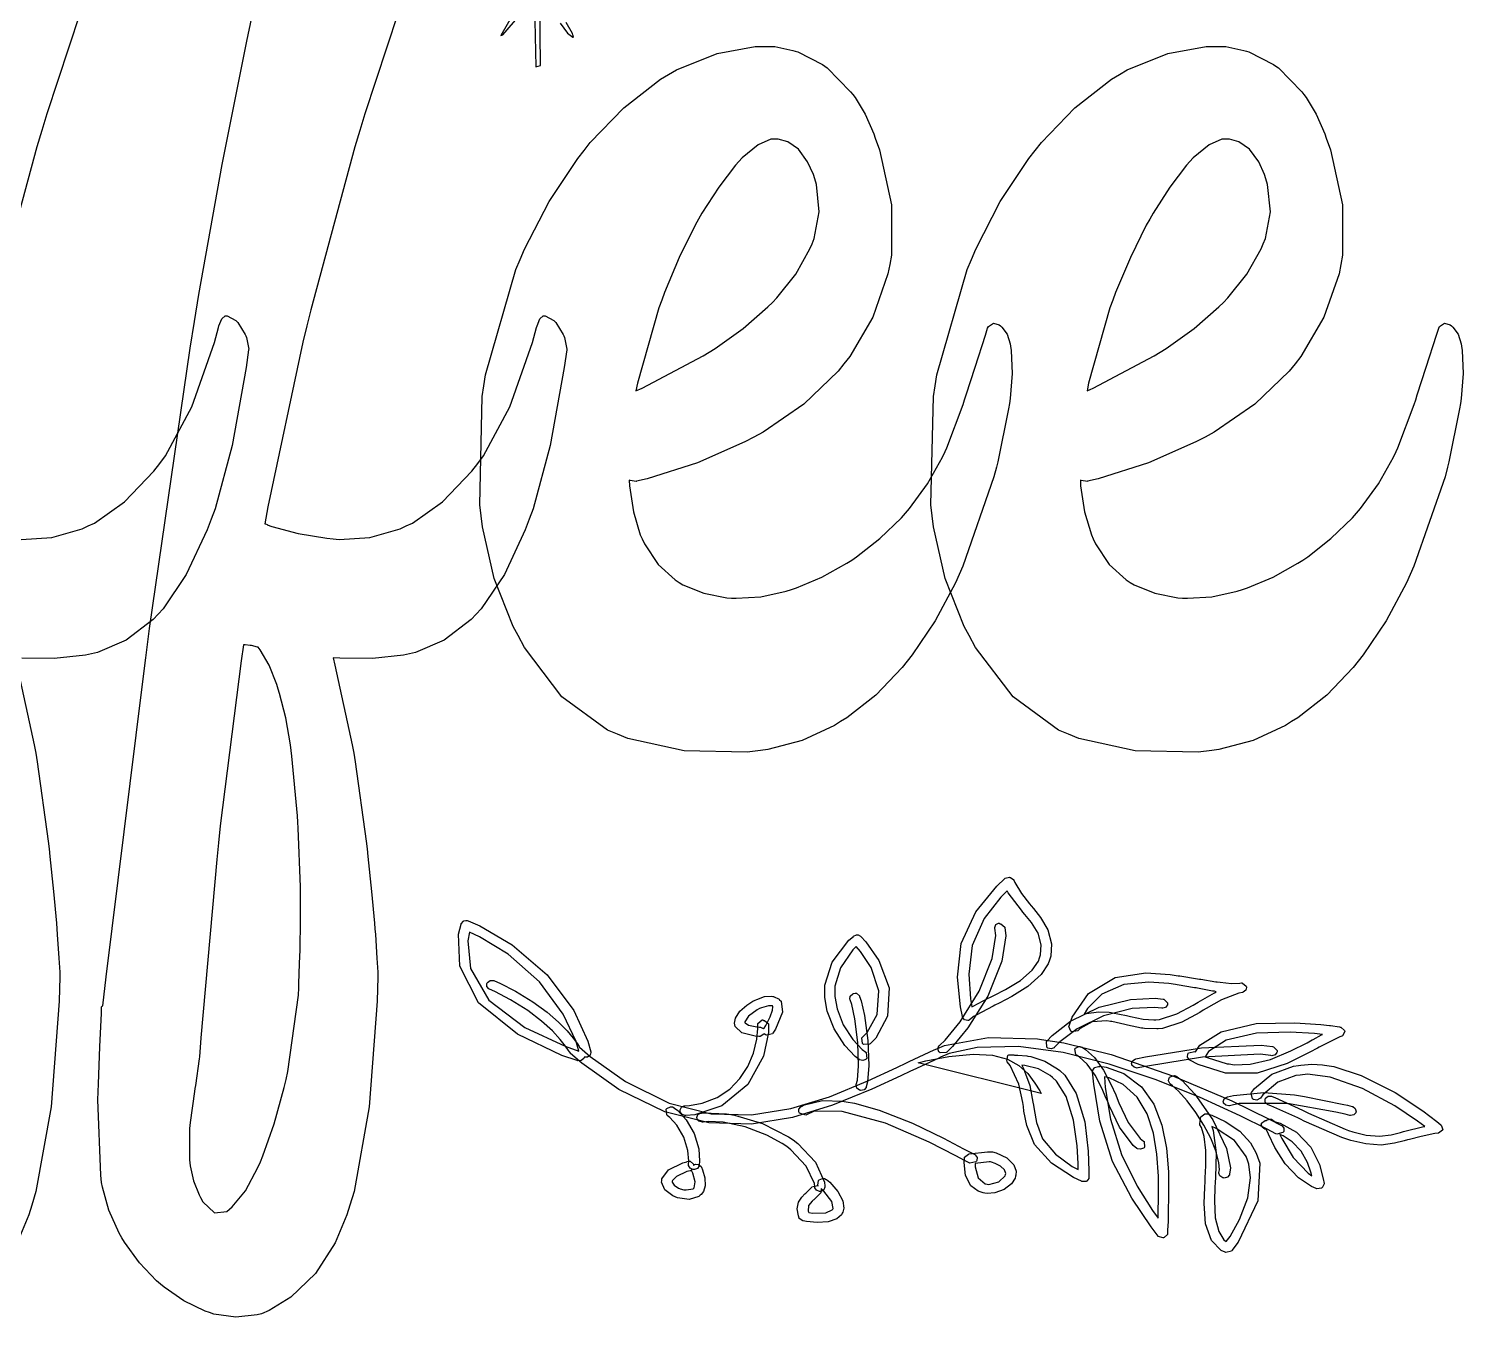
# Model space of a CAD drawing. Extents: x 82 to 273, y 41 to 319.
# Drawn here: x 177.1 to 267.7, y 40.8 to 122.2 of the extents above; entities that cross this region are included whole.
import ezdxf

# ---------------------------------------------------------------- set-up
doc = ezdxf.new("R2010")
doc.units = 0
doc.header["$MEASUREMENT"] = 0

msp = doc.modelspace()

# ---------------------------------------------------------------- linework, layer by layer
at = {"color": 7}
for points in [[(181.723, 127.336), (178.249, 116.787), (177.94, 115.747), (177.632, 114.706), (174.836, 104.424)], [(201.797, 127.336), (198.323, 116.787), (198.015, 115.747), (197.706, 114.706), (194.91, 104.424), (194.663, 103.4), (194.415, 102.377), (192.21, 91.9688), (192.017, 90.9105), (192.052, 90.9105), (192.158, 90.8583), (192.158, 90.8403), (192.466, 90.7355), (194.12, 90.2945), (195.932, 89.9943), (196.321, 89.9583), (196.708, 89.9142), (198.644, 90.0342), (200.562, 90.5937), (200.943, 90.7701), (201.33, 90.9465), (203.226, 92.2831), (205.087, 94.2358), (205.457, 94.7208), (205.818, 95.1978), (207.482, 98.2927), (208.915, 102.342), (209.161, 103.294), (209.196, 103.409), (209.382, 103.837), (209.587, 104.033), (209.656, 104.033), (209.708, 104.043), (210.264, 103.743), (210.326, 103.681), (210.386, 103.62), (210.855, 102.853), (210.891, 102.765), (210.925, 102.676), (211.075, 101.936), (211.067, 101.883), (210.917, 100.764), (210.029, 95.8508), (208.951, 91.8545), (208.704, 91.1931), (208.456, 90.5316), (207.133, 87.7051), (205.669, 85.532), (205.353, 85.1958), (205.034, 84.8526), (203.345, 83.5477), (201.532, 82.7705), (201.154, 82.6904), (200.773, 82.6121), (198.803, 82.3958), (196.744, 82.4096), (196.321, 82.4438), (196.444, 81.9686), (197.538, 76.9415), (197.626, 76.4124), (197.714, 75.8832), (198.42, 70.8561), (198.473, 70.3792), (198.526, 69.9036), (198.746, 67.685), (198.931, 65.6967), (198.967, 65.3341), (198.993, 64.9732), (199.093, 63.4877), (199.143, 62.5987), (199.143, 62.3013), (199.107, 60.7674), (198.604, 54.0812), (197.644, 48.737), (197.379, 47.8716), (197.199, 47.2641), (196.453, 45.4988), (195.214, 43.5638), (193.663, 42.073), (192.294, 41.2281), (191.805, 41.0284), (191.54, 40.9497), (190.191, 40.7995), (188.806, 41.0023), (188.524, 41.0986), (188.242, 41.1963), (186.906, 41.8401), (185.657, 42.6956), (185.421, 42.8985), (185.182, 43.101), (184.096, 44.2433), (183.152, 45.5443), (182.985, 45.8251), (182.818, 46.1077), (182.166, 47.5601), (181.761, 49.028), (181.717, 49.3187), (181.663, 49.7692), (181.486, 54.5317), (181.504, 55.0333), (181.512, 55.5364), (181.597, 57.8735), (181.699, 59.9983), (181.717, 60.3952), (181.717, 60.3952), (181.717, 60.4132), (181.769, 60.4654), (181.787, 60.4654), (182.007, 62.2914), (184.273, 80.6097), (184.503, 82.4438), (184.731, 84.2878), (187.297, 101.989), (187.572, 103.681), (187.853, 105.384), (189.322, 113.582), (190.879, 121.374), (191.206, 122.873)], [(207.716, 123.119), (206.904, 121.744), (207.045, 121.779), (208.774, 123.789)], [(209.057, 122.66), (209.127, 119.768), (209.41, 119.838), (209.374, 123.895)], [(210.652, 122.512), (211.12, 121.877), (211.446, 121.63), (211.49, 121.638), (211.454, 121.779), (211.437, 121.859), (211.031, 122.548)], [(176.635, 89.9142), (178.57, 90.0342), (180.489, 90.5937), (180.869, 90.7701), (181.256, 90.9465), (183.154, 92.2831), (185.014, 94.2358), (185.385, 94.7208), (185.746, 95.1978), (187.408, 98.2927), (188.841, 102.342), (189.089, 103.294), (189.123, 103.409), (189.308, 103.837), (189.513, 104.033), (189.582, 104.033), (189.635, 104.043), (190.191, 103.743), (190.253, 103.681), (190.314, 103.62), (190.781, 102.853), (190.817, 102.765), (190.851, 102.676), (191.002, 101.936), (190.993, 101.883), (190.843, 100.764), (189.957, 95.8508), (188.877, 91.8545), (188.63, 91.1931), (188.382, 90.5316), (187.059, 87.7051), (185.596, 85.532), (185.279, 85.1958), (184.96, 84.8526), (183.272, 83.5477), (181.46, 82.7705), (181.081, 82.6904), (180.701, 82.6121), (178.73, 82.3958), (176.671, 82.4096)], [(176.371, 81.9686), (177.465, 76.9415), (177.553, 76.4124), (177.642, 75.8832), (178.346, 70.8561), (178.399, 70.3792), (178.452, 69.9036), (178.672, 67.685), (178.858, 65.6967), (178.894, 65.3341), (178.92, 64.9732), (179.021, 63.4877), (179.071, 62.5987), (179.071, 62.3013), (179.035, 60.7674), (178.532, 54.0812), (177.571, 48.737), (177.307, 47.8716), (177.126, 47.2641), (176.381, 45.4988)]]:
    msp.add_lwpolyline(points, dxfattribs=at)
for points in [[(223.767, 121.039), (224.198, 121.039), (225.335, 120.8), (225.495, 120.756), (225.654, 120.712), (227.215, 119.91), (227.365, 119.804), (227.514, 119.689), (228.987, 118.19), (229.129, 118.004), (229.27, 117.82), (229.901, 116.761), (230.443, 115.527), (230.54, 115.252), (230.805, 114.512), (231.567, 111.042), (231.573, 107.871), (231.458, 107.28), (231.342, 106.689), (230.394, 103.943), (228.935, 101.46), (228.564, 101.001), (228.194, 100.543), (226.029, 98.4649), (223.459, 96.6872), (222.885, 96.3785), (222.312, 96.0699), (219.313, 94.7484), (216.138, 93.7426), (215.477, 93.5923), (215.459, 93.5838), (215.07, 93.6364), (215.018, 93.6625), (215.035, 93.3016), (215.277, 91.652), (215.714, 90.2148), (215.83, 89.9583), (215.97, 89.6497), (216.834, 88.3447), (217.91, 87.3566), (218.157, 87.2063), (218.404, 87.0574), (219.723, 86.5145), (221.166, 86.2362), (221.474, 86.2182), (221.773, 86.202), (223.321, 86.2983), (224.922, 86.6429), (225.249, 86.7473), (225.574, 86.8535), (227.179, 87.5386), (228.75, 88.4149), (229.059, 88.6174), (229.368, 88.8213), (230.831, 89.9679), (232.188, 91.2908), (232.445, 91.5818), (232.7, 91.8725), (233.842, 93.4297), (234.79, 95.1096), (234.95, 95.4624), (235.055, 95.7005), (236.087, 98.4331), (236.185, 98.7418), (236.281, 99.0505), (236.842, 100.802), (237.49, 102.817), (237.632, 103.258), (237.684, 103.356), (237.997, 103.58), (238.362, 103.47), (238.442, 103.4), (238.53, 103.329), (238.865, 102.871), (239.059, 102.271), (239.077, 102.129), (239.121, 101.856), (239.188, 100.391), (239.059, 98.8219), (239.007, 98.4952), (238.953, 98.1604), (238.274, 94.8104), (238.195, 94.4742), (238.035, 93.8664), (236.069, 88.222), (235.832, 87.7013), (235.602, 87.1816), (234.323, 84.7824), (232.868, 82.6301), (232.551, 82.2332), (232.242, 81.8363), (230.571, 80.0901), (228.74, 78.6613), (228.353, 78.4229), (227.965, 78.1763), (225.922, 77.228), (223.757, 76.6505), (223.308, 76.5888), (222.452, 76.4921), (218.474, 76.5584), (214.92, 77.3465), (214.277, 77.6111), (213.633, 77.8757), (210.767, 79.98), (208.395, 83.0887), (207.998, 83.8549), (207.69, 84.4282), (206.489, 87.4586), (205.748, 90.7175), (205.669, 91.4054), (205.589, 92.093), (205.74, 98.9362), (205.846, 99.6237), (205.951, 100.313), (207.865, 106.954), (208.139, 107.597), (208.412, 108.242), (209.963, 111.249), (211.763, 113.975), (212.16, 114.476), (212.557, 114.979), (214.678, 117.18), (216.993, 118.976), (217.488, 119.275), (217.989, 119.566), (220.561, 120.594), (222.965, 121.039), (223.767, 121.039)], [(252.236, 121.039), (252.668, 121.039), (253.806, 120.8), (253.964, 120.756), (254.123, 120.712), (255.684, 119.91), (255.834, 119.804), (255.983, 119.689), (257.456, 118.19), (257.598, 118.004), (257.739, 117.82), (258.37, 116.761), (258.911, 115.527), (259.009, 115.252), (259.274, 114.512), (260.036, 111.042), (260.041, 107.871), (259.927, 107.28), (259.811, 106.689), (258.863, 103.943), (257.404, 101.46), (257.035, 101.001), (256.664, 100.543), (254.497, 98.4649), (251.927, 96.6872), (251.354, 96.3785), (250.781, 96.0699), (247.782, 94.7484), (244.607, 93.7426), (243.946, 93.5923), (243.928, 93.5838), (243.539, 93.6364), (243.487, 93.6625), (243.503, 93.3016), (243.746, 91.652), (244.183, 90.2148), (244.299, 89.9583), (244.439, 89.6497), (245.303, 88.3447), (246.379, 87.3566), (246.628, 87.2063), (246.874, 87.0574), (248.192, 86.5145), (249.634, 86.2362), (249.943, 86.2182), (250.242, 86.202), (251.789, 86.2983), (253.391, 86.6429), (253.717, 86.7473), (254.043, 86.8535), (255.648, 87.5386), (257.219, 88.4149), (257.528, 88.6174), (257.836, 88.8213), (259.3, 89.9679), (260.659, 91.2908), (260.915, 91.5818), (261.17, 91.8725), (262.311, 93.4297), (263.259, 95.1096), (263.419, 95.4624), (263.524, 95.7005), (264.556, 98.4331), (264.654, 98.7418), (264.75, 99.0505), (265.311, 100.802), (265.958, 102.817), (266.101, 103.258), (266.153, 103.356), (266.466, 103.58), (266.832, 103.47), (266.912, 103.4), (267.001, 103.329), (267.334, 102.871), (267.528, 102.271), (267.546, 102.129), (267.59, 101.856), (267.656, 100.391), (267.528, 98.8219), (267.476, 98.4952), (267.422, 98.1604), (266.743, 94.8104), (266.664, 94.4742), (266.506, 93.8664), (264.538, 88.222), (264.301, 87.7013), (264.071, 87.1816), (262.792, 84.7824), (261.337, 82.6301), (261.02, 82.2332), (260.711, 81.8363), (259.039, 80.0901), (257.21, 78.6613), (256.822, 78.4229), (256.433, 78.1763), (254.393, 77.228), (252.227, 76.6505), (251.777, 76.5888), (250.921, 76.4921), (246.943, 76.5584), (243.391, 77.3465), (242.747, 77.6111), (242.102, 77.8757), (239.236, 79.98), (236.864, 83.0887), (236.467, 83.8549), (236.159, 84.4282), (234.958, 87.4586), (234.217, 90.7175), (234.138, 91.4054), (234.059, 92.093), (234.208, 98.9362), (234.315, 99.6237), (234.419, 100.313), (236.334, 106.954), (236.608, 107.597), (236.881, 108.242), (238.434, 111.249), (240.234, 113.975), (240.63, 114.476), (241.027, 114.979), (243.148, 117.18), (245.462, 118.976), (245.956, 119.275), (246.45, 119.566), (249.017, 120.594), (251.431, 121.039), (252.236, 121.039)], [(224.226, 115.182), (223.955, 115.182), (223.144, 114.835), (222.144, 114.009), (221.933, 113.771), (221.721, 113.542), (220.663, 112.165), (219.603, 110.508), (219.392, 110.137), (219.18, 109.758), (218.175, 107.725), (217.241, 105.499), (217.065, 105.022), (216.888, 104.546), (215.538, 99.7839), (215.441, 99.3069), (215.828, 99.4752), (219.683, 101.504), (220.063, 101.74), (220.442, 101.979), (222.2, 103.245), (223.767, 104.6), (224.05, 104.881), (224.331, 105.164), (225.526, 106.667), (226.421, 108.26), (226.554, 108.585), (226.694, 108.922), (227.011, 110.605), (226.835, 112.324), (226.73, 112.677), (226.64, 112.958), (226.274, 113.768), (225.702, 114.552), (225.019, 115.025), (224.423, 115.182), (224.226, 115.182)], [(252.695, 115.182), (252.423, 115.182), (251.613, 114.835), (250.613, 114.009), (250.402, 113.771), (250.19, 113.542), (249.131, 112.165), (248.073, 110.508), (247.862, 110.137), (247.65, 109.758), (246.644, 107.725), (245.71, 105.499), (245.533, 105.022), (245.357, 104.546), (244.007, 99.7839), (243.91, 99.3069), (244.297, 99.4752), (248.152, 101.504), (248.532, 101.74), (248.911, 101.979), (250.671, 103.245), (252.236, 104.6), (252.519, 104.881), (252.8, 105.164), (253.994, 106.667), (254.89, 108.26), (255.022, 108.585), (255.163, 108.922), (255.481, 110.605), (255.305, 112.324), (255.199, 112.677), (255.109, 112.958), (254.743, 113.768), (254.171, 114.552), (253.487, 115.025), (252.892, 115.182), (252.695, 115.182)], [(187.89, 57.2562), (187.88, 57.1154), (187.642, 55.4397), (187.608, 55.2457), (187.572, 55.0513), (187.307, 53.111), (187.289, 52.9167), (187.271, 52.7237), (187.271, 50.7478), (187.289, 50.5534), (187.307, 50.3604), (187.506, 49.4206), (187.862, 48.5345), (187.96, 48.3665), (188.101, 48.102), (188.837, 47.3879), (189.626, 47.4846), (189.794, 47.625), (189.961, 47.7668), (190.791, 48.7938), (191.584, 50.2627), (191.735, 50.6236), (191.884, 50.9859), (192.599, 53.0063), (193.242, 55.3074), (193.358, 55.8091), (193.473, 56.3122), (194.151, 61.1367), (194.168, 61.5957), (194.168, 61.8314), (194.19, 62.5355), (194.23, 63.6503), (194.24, 63.923), (194.248, 64.1876), (194.269, 65.6565), (194.274, 67.1354), (194.274, 67.6271), (194.265, 67.9799), (194.124, 71.6855), (194.098, 72.0729), (194.08, 72.4613), (193.727, 76.2275), (193.675, 76.5888), (193.631, 76.9511), (193.335, 78.6476), (192.951, 80.1867), (192.863, 80.4693), (192.775, 80.7515), (192.28, 81.9781), (191.717, 82.9564), (191.594, 83.1152), (191.55, 83.1247), (191.17, 83.2115), (191.135, 83.2196), (191.099, 83.2294), (190.781, 83.2556), (190.676, 83.2556), (190.526, 82.2413), (189.203, 71.8358), (189.089, 70.7679), (188.983, 69.7096), (187.978, 58.4468), (187.89, 57.2562)]]:
    msp.add_lwpolyline(points, close=True, dxfattribs=at)
at = {"color": 42}
for points in [[(239.043, 68.5793), (239.077, 68.5712), (239.28, 68.4209), (239.29, 68.4029), (239.35, 68.2544), (239.769, 67.5527), (240.276, 66.905), (240.382, 66.7812), (240.534, 66.6034), (240.97, 66.0534), (241.44, 65.2695), (241.672, 64.3862), (241.621, 63.6034), (241.547, 63.3596), (241.463, 63.1155), (241.011, 62.4473), (240.174, 61.6934), (239.16, 61.0581), (238.358, 60.6365), (238.089, 60.5014), (237.975, 60.4407), (236.916, 59.8854), (236.82, 59.8318), (236.81, 59.8234), (236.737, 59.7958), (236.714, 59.7958), (236.704, 59.7613), (236.466, 59.5588), (236.431, 59.5492), (236.387, 59.5408), (236.183, 59.5933), (236.052, 59.7517), (236.044, 59.7958), (235.931, 60.409), (235.738, 62.2748), (235.955, 64.4052), (236.886, 66.409), (238.219, 68.0339), (238.724, 68.5091), (238.75, 68.5271), (239.015, 68.5892), (239.043, 68.5793)], [(236.644, 60.3952), (236.732, 60.4492), (237.675, 60.9424), (237.772, 60.9946), (238.022, 61.1159), (238.763, 61.4962), (239.699, 62.0628), (240.455, 62.7228), (240.845, 63.2905), (240.911, 63.5), (240.973, 63.6958), (241.019, 64.3297), (240.819, 65.0529), (240.4, 65.7229), (239.992, 66.2284), (239.853, 66.3924), (239.765, 66.4986), (238.937, 67.6106), (238.867, 67.7333), (238.468, 67.3308), (237.422, 65.9723), (236.656, 64.2772), (236.44, 62.4748), (236.56, 60.9106), (236.644, 60.3952)], [(204.752, 65.8633), (204.778, 65.8633), (204.848, 65.8386), (204.858, 65.829), (205.576, 65.5204), (207.618, 64.3255), (209.845, 62.4293), (211.51, 60.1694), (212.397, 58.2454), (212.585, 57.573), (212.593, 57.5289), (212.539, 57.3444), (212.38, 57.2301), (212.336, 57.2202), (212.292, 57.2202), (212.193, 57.2202), (212.16, 57.2202), (212.16, 57.2202), (212.16, 57.1955), (212.16, 57.186), (212.142, 57.1514), (211.988, 57.0177), (211.781, 56.9916), (211.737, 57.0096), (210.767, 57.3416), (207.971, 58.6726), (205.501, 60.6517), (204.315, 62.9627), (204.24, 64.9884), (204.399, 65.6167), (204.407, 65.6442), (204.549, 65.8206), (204.575, 65.829), (204.584, 65.8386), (204.709, 65.8633), (204.752, 65.8633)], [(238.442, 65.6527), (238.476, 65.6442), (238.715, 65.4322), (238.724, 65.4043), (238.792, 64.8917), (238.537, 63.2876), (237.657, 61.0884), (236.393, 59.0808), (235.423, 57.8901), (235.056, 57.5388), (235.02, 57.5123), (234.632, 57.5042), (234.597, 57.5388), (234.561, 57.5649), (234.491, 57.7508), (234.561, 57.9356), (234.597, 57.9617), (234.957, 58.3008), (235.901, 59.4625), (237.097, 61.389), (237.915, 63.4545), (238.153, 64.9069), (238.089, 65.3701), (238.079, 65.4142), (238.151, 65.5948), (238.317, 65.6869), (238.372, 65.6869), (238.372, 65.6788), (238.424, 65.6527), (238.442, 65.6527)], [(211.843, 57.609), (211.661, 58.2126), (210.847, 59.9391), (209.35, 61.9883), (207.373, 63.7261), (205.565, 64.8339), (204.928, 65.1235), (204.821, 64.5721), (204.991, 62.8234), (206.149, 60.8238), (208.426, 59.0959), (210.964, 57.912), (211.843, 57.609)], [(229.412, 64.9471), (229.464, 64.9471), (229.605, 64.8589), (229.622, 64.8409), (229.949, 64.5005), (230.772, 63.3222), (231.417, 61.5996), (231.313, 59.8054), (230.576, 58.4218), (230.223, 58.0679), (230.188, 58.0415), (229.799, 58.0334), (229.765, 58.0679), (229.729, 58.094), (229.701, 58.4563), (229.729, 58.4909), (230.026, 58.7788), (230.66, 59.9144), (230.777, 61.4151), (230.274, 62.8812), (229.609, 63.905), (229.342, 64.2056), (229.121, 64.0031), (228.34, 62.8646), (228.001, 61.7015), (228.001, 61.3131), (228.001, 61.0538), (228.134, 60.2767), (228.52, 59.2667), (229.131, 58.3364), (229.719, 57.7152), (229.941, 57.5388), (229.975, 57.5123), (230.002, 57.15), (229.975, 57.114), (229.949, 57.0879), (229.759, 57.0191), (229.552, 57.0537), (229.518, 57.0798), (229.27, 57.2752), (228.615, 57.9699), (227.939, 59.0077), (227.513, 60.1306), (227.365, 60.9907), (227.365, 61.2771), (227.365, 61.7636), (227.814, 63.2188), (228.865, 64.6038), (229.165, 64.8409), (229.173, 64.8589), (229.351, 64.9471), (229.412, 64.9471), (229.412, 64.9471), (229.412, 64.9471), (229.412, 64.9471)], [(253.683, 61.9125), (253.717, 61.9044), (253.954, 61.7015), (253.964, 61.6659), (253.972, 61.6313), (253.92, 61.4497), (253.762, 61.3227), (253.717, 61.3131), (253.479, 61.2606), (252.403, 60.8418), (251.433, 60.2989), (251.248, 60.1846), (251.027, 60.0523), (249.898, 59.4307), (248.664, 59.0381), (248.392, 59.0201), (248.32, 59.0116), (247.526, 59.0462), (247.438, 59.0543), (247.349, 59.0642), (246.467, 59.2501), (246.379, 59.2667), (246.3, 59.2847), (245.471, 59.4706), (245.393, 59.479), (245.163, 59.5147), (244.223, 59.4487), (243.479, 59.0462), (243.346, 58.9139), (243.319, 58.8878), (242.958, 58.8271), (242.923, 58.8437), (242.888, 58.8617), (242.763, 59.1619), (242.781, 59.1965), (242.973, 59.7475), (243.999, 61.2415), (245.678, 62.2667), (247.628, 62.5507), (249.157, 62.4512), (249.66, 62.3715), (249.775, 62.3549), (250.886, 62.1771), (251.001, 62.1591), (251.098, 62.1425), (252.042, 61.9926), (252.13, 61.9827), (252.306, 61.9566), (253.02, 61.8822), (253.559, 61.8959), (253.647, 61.9125), (253.647, 61.9125), (253.673, 61.9125), (253.683, 61.9125)], [(241.44, 58.2785), (242.447, 58.1297), (245.422, 57.3871), (249.37, 56.0352), (253.039, 54.4643), (255.408, 53.3206), (256.187, 52.9167), (256.221, 52.9001), (256.333, 52.7459), (256.319, 52.5378), (256.293, 52.4937), (256.266, 52.4591), (255.878, 52.3709), (255.834, 52.3875), (255.273, 52.6782), (253.576, 53.516), (250.999, 54.6915), (248.207, 55.8147), (245.303, 56.7891), (242.394, 57.5151), (239.582, 57.8954), (236.971, 57.8294), (235.208, 57.4544), (234.667, 57.2202), (234.508, 57.15), (232.922, 56.4099), (232.763, 56.3383), (232.157, 56.0504), (230.327, 55.2055), (227.853, 54.1884), (225.324, 53.4127), (222.726, 53.0006), (220.041, 53.0779), (217.255, 53.764), (214.35, 55.1864), (212.022, 56.8399), (211.314, 57.4668), (211.304, 57.4767), (211.259, 57.5388), (211.244, 57.5388), (211.244, 57.5663), (211.184, 57.6474), (210.996, 57.9286), (210.661, 58.3501), (210.162, 58.8836), (209.484, 59.4981), (208.609, 60.1624), (207.519, 60.8485), (206.535, 61.3696), (206.199, 61.5237), (206.155, 61.5417), (206.022, 61.6934), (206.03, 61.8779), (206.058, 61.9125), (206.074, 61.9485), (206.247, 62.0628), (206.471, 62.0709), (206.515, 62.0529), (206.849, 61.9016), (207.83, 61.3914), (208.93, 60.7191), (209.83, 60.059), (210.546, 59.4388), (211.092, 58.8836), (211.486, 58.4179), (211.743, 58.0665), (211.846, 57.9092), (211.879, 57.8556), (212.556, 57.2604), (214.777, 55.681), (217.534, 54.3183), (220.176, 53.6554), (222.727, 53.5781), (225.212, 53.975), (227.655, 54.7303), (230.081, 55.7332), (231.91, 56.5796), (232.517, 56.8674), (232.675, 56.9475), (234.261, 57.6792), (234.421, 57.7494), (234.914, 57.9617), (237.692, 58.4786), (240.787, 58.3766), (241.44, 58.2785)], [(251.919, 61.3833), (251.831, 61.4013), (250.886, 61.5777), (250.789, 61.5957), (250.683, 61.6133), (249.598, 61.7897), (249.484, 61.8063), (249.068, 61.8712), (247.806, 61.9718), (246.225, 61.8243), (244.835, 61.2013), (243.935, 60.2947), (243.733, 59.9362), (243.884, 59.9902), (244.633, 60.0964), (245.311, 60.0604), (245.427, 60.0424), (245.515, 60.0258), (246.397, 59.8495), (246.485, 59.8318), (246.652, 59.7877), (247.446, 59.629), (248.134, 59.5753), (248.249, 59.5835), (248.486, 59.6015), (249.577, 59.9556), (250.613, 60.5194), (250.825, 60.6418), (250.921, 60.7039), (251.954, 61.2951), (252.06, 61.3473), (252.05, 61.3572), (251.951, 61.3833), (251.919, 61.3833)], [(224.084, 61.0665), (224.128, 61.0581), (224.481, 60.8817), (224.507, 60.8542), (224.604, 60.766), (224.692, 60.0604), (224.251, 59.0021), (224.084, 58.7375), (224.057, 58.7029), (223.669, 58.6147), (223.625, 58.6313), (223.616, 58.6412), (223.529, 58.6934), (223.521, 58.7015), (223.511, 58.6754), (223.279, 58.5251), (223.202, 58.5251), (222.972, 58.5431), (222.126, 58.765), (221.703, 59.1619), (221.685, 59.2667), (221.66, 59.3658), (221.725, 59.6981), (222.002, 60.1225), (222.439, 60.507), (222.82, 60.7522), (222.956, 60.8182), (223.06, 60.8722), (223.559, 61.0485), (224.004, 61.0842), (224.084, 61.0665)], [(229.306, 61.2771), (229.366, 61.2771), (229.543, 61.0926), (229.552, 61.0665), (229.658, 60.773), (229.866, 59.847), (230.081, 58.2884), (230.136, 56.691), (230.059, 55.674), (229.975, 55.3501), (229.966, 55.306), (229.835, 55.1656), (229.632, 55.1311), (229.588, 55.1395), (229.544, 55.149), (229.384, 55.276), (229.332, 55.4577), (229.342, 55.4923), (229.42, 55.7788), (229.493, 56.6829), (229.45, 58.16), (229.256, 59.6456), (229.055, 60.5621), (228.953, 60.8542), (228.935, 60.8902), (228.965, 61.0747), (229.121, 61.2249), (229.165, 61.2429), (229.173, 61.2525), (229.272, 61.2771), (229.306, 61.2771)], [(248.708, 60.8902), (248.752, 60.8817), (248.991, 60.6503), (248.991, 60.5716), (248.981, 60.5275), (248.867, 60.3691), (248.682, 60.3169), (248.638, 60.325), (248.174, 60.3705), (246.76, 60.2918), (244.946, 59.8456), (243.284, 59.0215), (242.181, 58.1851), (241.865, 57.8556), (241.837, 57.821), (241.647, 57.7465), (241.44, 57.7935), (241.406, 57.8196), (241.37, 57.8474), (241.343, 58.2097), (241.37, 58.2443), (241.7, 58.601), (242.874, 59.5009), (244.668, 60.3871), (246.648, 60.8637), (248.199, 60.9424), (248.708, 60.8902), (248.708, 60.8902), (248.708, 60.8902), (248.708, 60.8902)], [(223.485, 59.0201), (223.485, 59.0201), (223.511, 59.0543), (223.521, 59.0543), (223.629, 59.2268), (223.915, 59.7669), (224.062, 60.1969), (224.07, 60.409), (224.05, 60.4654), (224.05, 60.4654), (224.04, 60.4753), (223.802, 60.4711), (223.352, 60.343), (223.238, 60.289), (223.096, 60.2188), (222.541, 59.8096), (222.302, 59.4512), (222.32, 59.4071), (222.329, 59.3908), (222.541, 59.2543), (223.07, 59.1358), (223.238, 59.1263), (223.299, 59.1263), (223.475, 59.0381), (223.485, 59.0201)], [(223.521, 59.5492), (223.555, 59.5408), (223.802, 59.3355), (223.802, 59.2667), (223.807, 58.776), (223.486, 57.2975), (222.501, 55.4976), (220.86, 54.1528), (219.156, 53.5824), (218.582, 53.552), (218.521, 53.552), (218.339, 53.6279), (218.229, 53.7834), (218.229, 53.8346), (218.229, 53.891), (218.321, 54.059), (218.489, 54.1514), (218.546, 54.1514), (218.816, 54.168), (219.625, 54.3235), (220.562, 54.6887), (221.354, 55.2154), (222.002, 55.8768), (222.505, 56.6416), (222.862, 57.4809), (223.07, 58.3653), (223.135, 59.0419), (223.132, 59.2667), (223.132, 59.3467), (223.405, 59.5753), (223.449, 59.5835), (223.457, 59.5753), (223.504, 59.5492), (223.521, 59.5492)], [(259.891, 59.1263), (259.926, 59.1178), (260.164, 58.9139), (260.174, 58.8779), (260.182, 58.8437), (260.032, 58.5791), (259.997, 58.5611), (259.865, 58.5004), (258.568, 57.8474), (258.446, 57.7854), (257.974, 57.5374), (256.538, 56.8357), (254.648, 56.224), (252.645, 56.2088), (250.917, 56.7559), (250.402, 57.0438), (250.366, 57.0618), (250.256, 57.2301), (250.268, 57.4326), (250.296, 57.4668), (250.322, 57.5028), (250.719, 57.591), (250.755, 57.573), (251.027, 57.9769), (252.364, 58.8352), (254.59, 59.3549), (257.014, 59.399), (258.67, 59.2832), (259.221, 59.2307), (259.282, 59.2226), (259.837, 59.1358), (259.891, 59.1263)], [(255.623, 57.8915), (255.668, 57.8831), (255.904, 57.6516), (255.904, 57.573), (255.895, 57.5289), (255.776, 57.3705), (255.57, 57.3183), (255.517, 57.3264), (254.828, 57.4065), (251.186, 57.2301), (247.72, 56.6663), (247.121, 56.5506), (247.077, 56.5422), (246.873, 56.5905), (246.741, 56.727), (246.732, 56.7612), (246.723, 56.8053), (246.776, 56.9916), (246.936, 57.1059), (246.98, 57.114), (247.588, 57.2382), (251.128, 57.821), (254.9, 57.9797), (255.623, 57.8915), (255.623, 57.8915), (255.623, 57.8915), (255.623, 57.8915)], [(252.871, 56.7972), (253.197, 56.7475), (254.202, 56.7764), (255.486, 57.0798), (256.774, 57.6213), (257.791, 58.1381), (258.127, 58.3145), (258.18, 58.342), (258.709, 58.6327), (258.763, 58.6673), (258.257, 58.7114), (256.737, 58.7996), (254.595, 58.7431), (252.685, 58.2951), (251.573, 57.591), (251.354, 57.2562), (251.486, 57.1955), (252.747, 56.8152), (252.871, 56.7972)], [(233.256, 56.8674), (233.733, 56.986), (235.187, 57.2643), (236.73, 57.4132), (237.943, 57.3486), (238.883, 57.1017), (239.602, 56.7048), (240.162, 56.188), (240.614, 55.5858), (240.92, 55.094), (241.017, 54.9271)], [(240.171, 57.2904), (240.364, 57.2643), (241.254, 56.9793), (242.04, 56.4981), (242.182, 56.3742), (242.509, 56.086), (243.227, 54.9243), (243.774, 53.1372), (243.982, 51.2851), (244.016, 50.0489), (244.016, 49.6355), (244.016, 49.5748), (243.892, 49.3984), (243.876, 49.3889), (243.848, 49.3723), (243.584, 49.3723), (243.557, 49.3889), (243.057, 49.6203), (241.66, 50.5298), (240.599, 51.7137), (240.1, 52.9167), (239.929, 53.8152), (239.889, 54.1154), (239.853, 54.3539), (239.602, 55.5279), (239.051, 56.7009), (238.867, 56.9376), (238.839, 56.9736), (238.901, 57.3359), (238.937, 57.3624), (238.963, 57.38), (239.298, 57.38), (239.324, 57.3624), (239.535, 57.3624), (240.1, 57.3003), (240.171, 57.2904)], [(243.453, 57.8915), (243.453, 57.8915), (243.593, 57.8556), (243.593, 57.8556), (243.805, 57.719), (244.372, 57.1955), (244.954, 56.406), (245.413, 55.5293), (245.717, 54.8418), (245.816, 54.6104), (245.921, 54.3458), (246.498, 53.111), (247.27, 52.0883), (247.474, 51.9285), (247.508, 51.9024), (247.536, 51.5415), (247.51, 51.5056), (247.482, 51.4794), (247.292, 51.4092), (247.085, 51.4435), (247.051, 51.4696), (246.82, 51.6558), (245.961, 52.8024), (245.331, 54.1253), (245.217, 54.398), (245.126, 54.6185), (244.842, 55.2746), (244.425, 56.0793), (243.91, 56.7849), (243.422, 57.2424), (243.24, 57.3624), (243.204, 57.3885), (243.143, 57.7508), (243.17, 57.7854), (243.178, 57.8033), (243.384, 57.8915), (243.453, 57.8915)], [(243.346, 50.1304), (243.338, 50.5065), (243.28, 51.6308), (243.064, 53.2391), (242.582, 54.7494), (241.99, 55.71), (241.723, 55.9513), (241.591, 56.0656), (240.845, 56.4843), (239.976, 56.7104), (239.783, 56.727), (239.905, 56.5065), (240.298, 55.4302), (240.497, 54.3899), (240.524, 54.1874), (240.561, 53.9171), (240.712, 53.1068), (241.1, 52.0788), (241.908, 51.0921), (242.965, 50.3301), (243.346, 50.1304)], [(244.722, 56.6568), (245.106, 56.599), (246.227, 56.188), (247.343, 55.3614), (248.126, 54.2519), (248.632, 52.9347), (248.919, 51.4862), (249.042, 49.9801), (249.058, 48.4918), (249.035, 47.4444), (249.025, 47.0958), (249.025, 46.8492), (248.991, 46.294), (248.991, 46.1077), (248.991, 46.0375), (248.779, 45.835), (248.744, 45.8251), (248.708, 45.817), (248.408, 45.9052), (248.392, 45.9313), (247.954, 46.5145), (246.728, 48.3224), (245.52, 50.6293), (244.713, 53.1813), (244.328, 55.5198), (244.263, 56.304), (244.263, 56.3658), (244.351, 56.534), (244.369, 56.5506), (244.385, 56.5686), (244.624, 56.6304), (244.651, 56.6208), (244.722, 56.6568)], [(258.903, 56.727), (259.491, 56.6402), (261.215, 56.0627), (263.353, 54.985), (265.099, 53.8357), (265.985, 53.1647), (266.241, 52.9527), (266.267, 52.9347), (266.355, 52.6616), (266.347, 52.6341), (266.338, 52.608), (266.099, 52.433), (266.065, 52.4235), (265.861, 52.397), (264.988, 52.2249), (264.257, 52.0347), (264.124, 51.9987), (263.922, 51.9423), (263.309, 51.7881), (262.475, 51.6777), (261.495, 51.7483), (260.549, 51.9698), (260.244, 52.0707), (259.996, 52.1504), (257.616, 53.1908), (257.387, 53.3054), (257.219, 53.3852), (255.507, 54.1609), (255.341, 54.2216), (255.297, 54.2396), (255.159, 54.3899), (255.147, 54.5758), (255.165, 54.6104), (255.181, 54.646), (255.349, 54.7606), (255.552, 54.7688), (255.588, 54.7508), (255.764, 54.6806), (257.5, 53.8787), (257.668, 53.7986), (257.889, 53.6938), (260.19, 52.6796), (260.42, 52.5999), (260.689, 52.5103), (261.52, 52.3064), (262.373, 52.2333), (263.113, 52.3268), (263.688, 52.4743), (263.878, 52.5279), (263.974, 52.5558), (265.086, 52.8299), (265.219, 52.8465), (264.761, 53.195), (263.324, 54.1528), (261.284, 55.2496), (259.245, 55.958), (257.813, 56.1467), (257.351, 56.0917), (257.095, 56.0656), (255.953, 55.6465), (255.005, 54.8569), (254.846, 54.6446), (254.82, 54.6104), (254.63, 54.5179), (254.423, 54.5483), (254.389, 54.5744), (254.353, 54.6019), (254.265, 54.9631), (254.283, 54.9973), (254.467, 55.2457), (255.578, 56.1633), (256.937, 56.6568), (257.245, 56.691), (257.394, 56.727), (258.1, 56.7891), (258.771, 56.745), (258.903, 56.727)], [(248.392, 47.0598), (248.392, 47.0958), (248.401, 47.4126), (248.424, 48.3651), (248.416, 49.7209), (248.322, 51.0977), (248.099, 52.4274), (247.7, 53.6483), (247.081, 54.6915), (246.196, 55.4937), (245.313, 55.9139), (245.004, 55.9855), (245.063, 55.3159), (245.398, 53.3164), (246.075, 51.0868), (247.063, 49.076), (248.039, 47.5492), (248.392, 47.0598)], [(249.45, 56.0557), (249.484, 56.0557), (249.581, 55.9954), (249.59, 55.9855), (249.902, 55.7583), (250.702, 54.8887), (251.856, 53.2613), (252.705, 51.4629), (252.971, 50.2324), (252.906, 49.8479), (252.896, 49.8038), (252.765, 49.6454), (252.563, 49.5928), (252.519, 49.6013), (252.475, 49.6108), (252.297, 49.7251), (252.227, 49.9099), (252.236, 49.954), (252.261, 50.1068), (252.228, 50.5809), (252.043, 51.3168), (251.716, 52.1173), (251.283, 52.9389), (250.775, 53.7365), (250.231, 54.4629), (249.683, 55.0746), (249.305, 55.426), (249.167, 55.5265), (249.131, 55.5544), (249.043, 55.7265), (249.096, 55.9167), (249.131, 55.9513), (249.157, 55.9774), (249.422, 56.0656), (249.45, 56.0557)], [(228.706, 54.398), (229.231, 54.3221), (230.782, 53.8882), (232.886, 53.0627), (234.856, 52.112), (236.119, 51.4477), (236.538, 51.223), (236.82, 51.0826), (236.854, 51.066), (236.965, 50.8977), (236.952, 50.6952), (236.926, 50.6596), (236.898, 50.625), (236.511, 50.5368), (236.467, 50.5534), (236.185, 50.6938), (235.628, 50.993), (233.94, 51.8555), (231.192, 53.0546), (228.446, 53.7958), (226.682, 53.8095), (226.201, 53.5862), (226.157, 53.57), (225.768, 53.6938), (225.742, 53.7284), (225.724, 53.764), (225.72, 53.9489), (225.84, 54.0992), (225.884, 54.1154), (226.086, 54.2216), (227.215, 54.4823), (228.45, 54.4421), (228.706, 54.398)], [(257.387, 54.7867), (257.642, 54.7522), (260.112, 54.241), (260.35, 54.1874), (260.633, 54.1154), (260.677, 54.1073), (260.835, 53.9806), (260.887, 53.7986), (260.879, 53.7626), (260.87, 53.7185), (260.737, 53.5781), (260.535, 53.5436), (260.49, 53.552), (260.21, 53.6222), (259.608, 53.7545), (256.57, 54.2974), (253.514, 54.2932), (252.906, 54.1514), (252.862, 54.1433), (252.658, 54.1913), (252.527, 54.3292), (252.519, 54.3638), (252.509, 54.4079), (252.561, 54.5938), (252.721, 54.7081), (252.765, 54.7165), (253.144, 54.8143), (255.076, 54.9892), (257.007, 54.8488), (257.387, 54.7867)], [(217.7, 54.0812), (217.744, 54.0812), (217.858, 54.0205), (217.876, 54.011), (218.075, 53.8508), (218.598, 53.2709), (219.113, 52.397), (219.397, 51.4311), (219.452, 50.6635), (219.428, 50.4112), (219.428, 50.3604), (219.318, 50.2049), (219.136, 50.1304), (219.075, 50.1304), (219.019, 50.1304), (218.85, 50.2225), (218.758, 50.3922), (218.758, 50.4472), (218.776, 50.6663), (218.721, 51.3348), (218.47, 52.1712), (218.028, 52.9237), (217.585, 53.4155), (217.417, 53.552), (217.381, 53.5795), (217.354, 53.9404), (217.381, 53.975), (217.398, 53.993), (217.624, 54.0812), (217.7, 54.0812)], [(221.298, 53.6222), (221.651, 53.57), (223.419, 53.0366), (225.063, 52.203), (225.355, 51.9987), (225.654, 51.7783), (226.769, 50.589), (227.338, 49.3282), (227.365, 49.0721), (227.365, 49.0167), (227.289, 48.8474), (227.134, 48.7535), (227.083, 48.7535), (227.022, 48.7535), (226.84, 48.8294), (226.73, 48.985), (226.73, 49.0361), (226.702, 49.2566), (226.191, 50.3467), (225.221, 51.3828), (224.966, 51.5758), (224.67, 51.7853), (223.707, 52.3064), (222.333, 52.8299), (220.952, 53.1153), (219.989, 53.1647), (219.674, 53.129), (219.63, 53.1206), (219.426, 53.1869), (219.295, 53.3411), (219.287, 53.3756), (219.277, 53.4197), (219.348, 53.6004), (219.513, 53.6924), (219.568, 53.6924), (219.7, 53.7104), (221.148, 53.6497), (221.298, 53.6222)], [(251.424, 53.6582), (251.441, 53.6582), (251.481, 53.6582), (251.495, 53.6582), (251.786, 53.5601), (252.63, 53.1742), (253.545, 52.5639), (254.228, 51.8223), (254.593, 51.1722), (254.67, 50.9404), (254.82, 50.5273), (254.692, 48.1499), (253.453, 45.5443), (253.048, 45.0151), (253.02, 44.9806), (252.659, 44.8924), (252.625, 44.909), (252.378, 45.0233), (251.77, 45.6434), (251.38, 46.7085), (251.293, 47.9848), (251.333, 49.0114), (251.354, 49.3529), (251.367, 49.6037), (251.403, 50.3576), (251.406, 51.3249), (251.304, 52.2069), (251.132, 52.783), (251.037, 52.9527), (251.019, 52.9788), (251.054, 53.2172), (251.072, 53.2335), (251.062, 53.2515), (251.072, 53.3714), (251.072, 53.4098), (251.088, 53.4539), (251.34, 53.6582), (251.424, 53.6582)], [(252.695, 45.5785), (252.932, 45.9109), (253.538, 46.9801), (254.052, 48.3401), (254.222, 49.608), (254.129, 50.4666), (254.036, 50.7298), (253.956, 50.9598), (253.223, 51.9603), (252.068, 52.7322), (251.777, 52.8465), (251.874, 52.5999), (252.068, 51.1761), (252.016, 49.6274), (251.99, 49.3187), (251.976, 49.028), (251.951, 48.1542), (251.998, 47.0916), (252.217, 46.2082), (252.542, 45.6928), (252.695, 45.5785)], [(255.481, 53.3054), (255.542, 53.3054), (255.71, 53.1813), (255.728, 53.1633), (256.096, 53.049), (257.131, 52.4828), (258.039, 51.5497), (258.575, 50.4458), (258.815, 49.5515), (258.869, 49.2485), (258.877, 49.222), (258.753, 48.9839), (258.727, 48.9659), (258.7, 48.9493), (258.408, 48.9218), (258.374, 48.9299), (258.074, 49.0527), (257.248, 49.5984), (256.407, 50.4913), (255.764, 51.5303), (255.36, 52.3558), (255.235, 52.6341), (255.199, 52.6701), (255.165, 52.6701), (255.12, 52.6796), (254.961, 52.8066), (254.908, 52.9883), (254.918, 53.0229), (254.926, 53.0585), (255.157, 53.2335), (255.235, 53.2335), (255.235, 53.2335), (255.271, 53.2613), (255.271, 53.2694), (255.297, 53.279), (255.434, 53.3054), (255.481, 53.3054)], [(258.093, 49.7417), (258.042, 49.9551), (257.827, 50.5809), (257.43, 51.2988), (256.861, 51.8901), (256.286, 52.2623), (256.081, 52.3515), (256.213, 52.0968), (256.927, 50.8882), (257.854, 49.8919), (258.093, 49.7417)], [(237.913, 51.259), (237.949, 51.259), (238.18, 51.1912), (238.843, 50.8674), (239.292, 50.4306), (239.431, 50.0186), (239.419, 49.7787), (239.396, 49.7057), (239.363, 49.5819), (239.136, 49.2386), (238.676, 48.8735), (238.09, 48.6601), (237.608, 48.6227), (237.455, 48.6473), (237.348, 48.6639), (237.038, 48.7729), (236.582, 49.1077), (236.244, 49.7611), (236.159, 50.5714), (236.185, 50.836), (236.185, 50.9062), (236.431, 51.1087), (236.467, 51.1168), (237.632, 51.259), (237.648, 51.259), (237.688, 51.259), (237.702, 51.259), (237.754, 51.259), (237.873, 51.259), (237.913, 51.259)], [(218.828, 50.6596), (218.855, 50.6511), (219.065, 50.4747), (219.075, 50.4472), (219.075, 50.4112), (219.092, 50.4112), (219.131, 50.4472), (219.145, 50.4472), (219.189, 50.4652), (219.396, 50.4529), (219.551, 50.3149), (219.568, 50.2708), (219.64, 50.111), (219.79, 49.5999), (219.811, 49.0982), (219.692, 48.744), (219.554, 48.5567), (219.498, 48.5069), (219.41, 48.4283), (218.797, 48.2438), (218.059, 48.3401), (217.91, 48.4008), (217.769, 48.4628), (217.261, 48.8597), (217.055, 49.3282), (217.065, 49.4249), (217.073, 49.5487), (217.486, 50.104), (218.396, 50.5534), (218.652, 50.6236), (218.669, 50.6331), (218.789, 50.6596), (218.828, 50.6596)], [(218.546, 48.8597), (218.598, 48.8516), (219.047, 48.9133), (219.075, 48.9299), (219.119, 48.974), (219.18, 49.3448), (219.029, 49.8919), (218.969, 50.0242), (218.969, 50.0422), (218.943, 50.0863), (218.935, 50.0944), (218.917, 50.0944), (218.875, 50.0585), (218.863, 50.0585), (218.66, 49.9981), (218.007, 49.6976), (217.743, 49.433), (217.734, 49.3889), (217.734, 49.3296), (217.857, 49.1476), (218.121, 48.9574), (218.193, 48.9299), (218.228, 48.9218), (218.466, 48.8597), (218.546, 48.8597)], [(237.596, 49.2125), (237.719, 49.1959), (238.336, 49.3543), (238.742, 49.7237), (238.76, 49.8119), (238.776, 49.8782), (238.705, 50.1026), (238.456, 50.3372), (238.119, 50.5121), (237.887, 50.6003), (237.808, 50.6236), (237.79, 50.6236), (237.749, 50.6236), (237.736, 50.6236), (236.854, 50.5174), (236.854, 50.2931), (237.039, 49.615), (237.472, 49.2305), (237.596, 49.2125)], [(227.295, 49.5653), (227.339, 49.5653), (227.453, 49.5046), (227.471, 49.4951), (227.666, 49.3282), (228.185, 48.7482), (228.506, 48.1461), (228.557, 47.6899), (228.498, 47.4486), (228.46, 47.3784), (228.402, 47.2765), (228.118, 47.0285), (227.58, 46.827), (226.866, 46.7776), (226.205, 46.8422), (225.99, 46.8835), (225.962, 46.8933), (225.75, 47.0436), (225.742, 47.0598), (225.688, 47.2006), (225.61, 47.6511), (225.69, 48.0797), (225.901, 48.3955), (226.097, 48.587), (226.167, 48.6473), (226.201, 48.6752), (226.491, 48.9659), (226.519, 49.0001), (226.545, 49.0361), (226.906, 49.1243), (226.942, 49.1063), (226.924, 49.1338), (226.95, 49.4425), (226.977, 49.4591), (227.003, 49.4771), (227.222, 49.5653), (227.295, 49.5653)], [(226.343, 47.4126), (226.58, 47.3784), (227.417, 47.4003), (227.832, 47.5809), (227.858, 47.625), (227.885, 47.6786), (227.805, 48.1196), (227.303, 48.7715), (227.119, 48.9299), (227.127, 48.9038), (227.099, 48.6653), (227.083, 48.6473), (227.047, 48.5951), (226.658, 48.2163), (226.624, 48.1902), (226.554, 48.1281), (226.324, 47.855), (226.307, 47.5107), (226.343, 47.4126)]]:
    msp.add_lwpolyline(points, close=True, dxfattribs=at)

doc.saveas('drawing.dxf')
